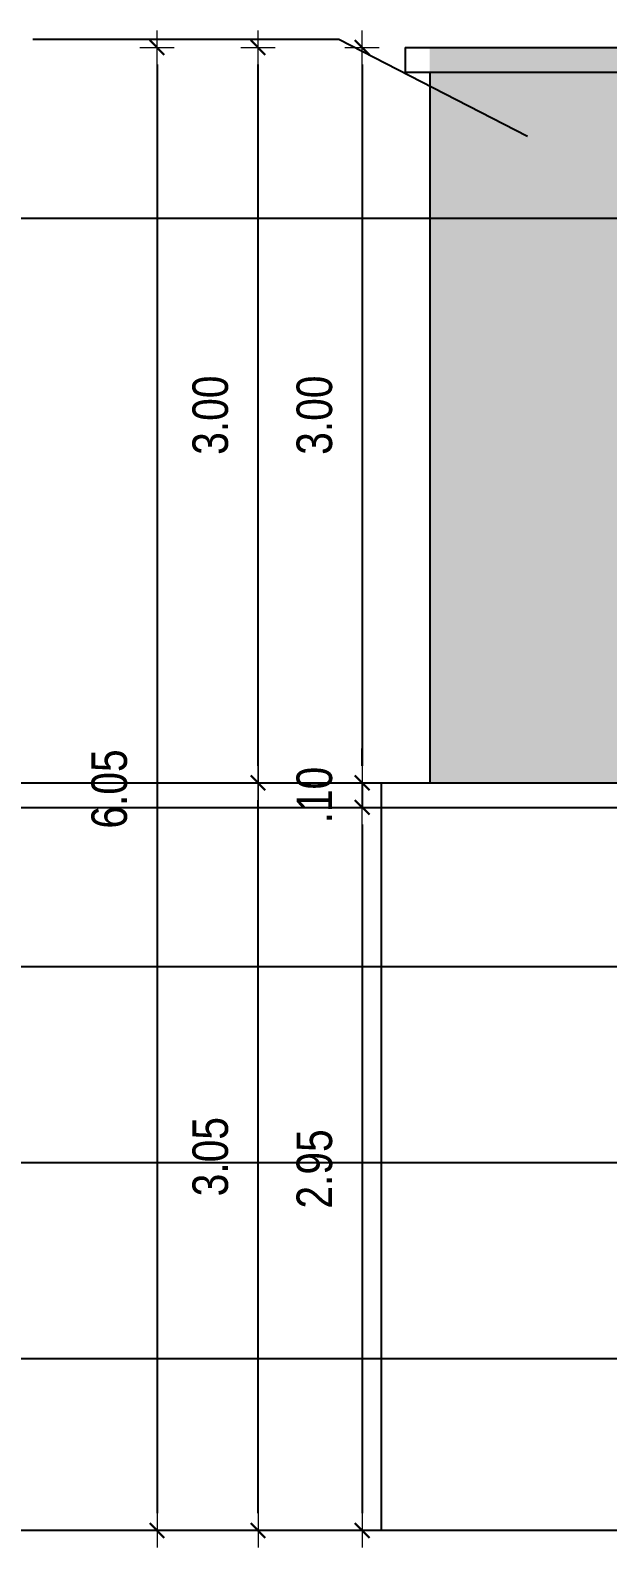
# Model space of a CAD drawing. Header units: millimetres. Extents: x 1170 to 1315, y 90 to 135.
# Drawn here: x 1194.44 to 1196.79, y 107.18 to 113.37 of the extents above; entities that cross this region are included whole.
import ezdxf

# ---------------------------------------------------------------- set-up
doc = ezdxf.new("R2010")
doc.units = ezdxf.units.MM
doc.header["$LTSCALE"] = 20
doc.header["$MEASUREMENT"] = 0
doc.layers.get('0').update_dxf_attribs({"linetype": 'CONTINUOUS'})
doc.layers.get('DEFPOINTS').update_dxf_attribs({"linetype": 'CONTINUOUS'})
doc.layers.add('COTA', color=7, linetype='CONTINUOUS')
for name, color, linetype, lineweight in [('E-Cta-W', 7, 'CONTINUOUS', 20), ('E-Pen-C', 4, 'CONTINUOUS', 15), ('E-Pen-G', 3, 'CONTINUOUS', 30)]:
    doc.layers.add(name, color=color, linetype=linetype, lineweight=lineweight)
doc.styles.add('F2', font='ARIALN.TTF')
doc.dimstyles.new('DIMENSION-1', dxfattribs={"dimtxt": 0.145, "dimasz": 0.07, "dimexe": 1, "dimexo": 0, "dimgap": 0.12, "dimtad": 1, "dimzin": 7, "dimdsep": 46, "dimtxsty": 'F2', "dimblk1": 'TRACO', "dimblk2": 'TRACO', "dimsah": 1, "dimcen": 1, "dimse1": 1, "dimse2": 1, "dimclrd": 4, "dimclre": 256, "dimclrt": 4, "dimadec": 8, "dimazin": 0, "dimtfac": 1, "dimtix": 1, "dimtmove": 2, "dimatfit": 3, "dimldrblk": 'TRACO', "dimfxl": 1, "dimtolj": 1, "dimtzin": 0, "dimarcsym": 0})
doc.dimstyles.get("Standard").update_dxf_attribs({"dimtxt": 0.18, "dimasz": 0.18, "dimexe": 0.18, "dimexo": 0.0625, "dimgap": 0.09, "dimtad": 0, "dimtih": 1, "dimtoh": 1, "dimdec": 4, "dimzin": 0, "dimdsep": 46, "dimtxsty": 'Standard', "dimcen": 0.09, "dimadec": 0, "dimazin": 0, "dimtfac": 1, "dimtdec": 4, "dimtofl": 0, "dimtmove": 0, "dimatfit": 3, "dimfxl": 1, "dimtolj": 1, "dimtzin": 0, "dimarcsym": 0})

# ---------------------------------------------------------------- blocks, each defined once
blk = doc.blocks.new('TRACO')
at = {"layer": 'E-Pen-C'}
for p, q in [((0, 1), (0, -1)), ((-1, 0), (1, 0))]:
    blk.add_line(p, q, dxfattribs=at)
at = {"layer": 'E-Pen-G'}
blk.add_line((-0.424, -0.424), (0.424, 0.424), dxfattribs=at)
blk = doc.blocks.new('*D432')
at = {"layer": 'COTA', "color": 4, "linetype": 'Continuous', "lineweight": -2}
blk.add_line((1195.7921, 113.2287), (1195.7921, 110.3687), dxfattribs=at)
at = {"layer": 'DEFPOINTS', "color": 0, "linetype": 'Continuous'}
for p in [(1196.0679, 113.2987), (1195.7921, 110.2987), (1196.0679, 110.2987)]:
    blk.add_point(p, dxfattribs=at)
at = {"layer": 'COTA', "color": 4, "linetype": 'Continuous', "lineweight": -2, "xscale": 0.07, "yscale": 0.07, "zscale": 0.07}
for p, rotation in [((1195.7921, 113.2987), 90), ((1195.7921, 110.2987), 270)]:
    blk.add_blockref('TRACO', p, dxfattribs=dict(at, rotation=rotation))
at = {"layer": 'COTA', "color": 4, "linetype": 'Continuous', "insert": (1195.5981, 111.7987), "char_height": 0.145, "attachment_point": 5, "rotation": 90, "style": 'F2'}
blk.add_mtext('\\A1;3.00', dxfattribs=at)
blk = doc.blocks.new('*D433')
at = {"layer": 'COTA', "color": 4, "linetype": 'Continuous', "lineweight": -2}
for p, q in [((1195.7921, 110.3687), (1195.7921, 110.4387)), ((1195.7921, 110.2987), (1195.7921, 110.1987)), ((1195.7921, 110.1287), (1195.7921, 110.0587))]:
    blk.add_line(p, q, dxfattribs=at)
at = {"layer": 'DEFPOINTS', "color": 0, "linetype": 'Continuous'}
for p in [(1196.0679, 110.2987), (1195.7921, 110.1987), (1196.0679, 110.1987)]:
    blk.add_point(p, dxfattribs=at)
at = {"layer": 'COTA', "color": 4, "linetype": 'Continuous', "lineweight": -2, "xscale": 0.07, "yscale": 0.07, "zscale": 0.07}
for p, rotation in [((1195.7921, 110.2987), 270), ((1195.7921, 110.1987), 90)]:
    blk.add_blockref('TRACO', p, dxfattribs=dict(at, rotation=rotation))
at = {"layer": 'COTA', "color": 4, "linetype": 'Continuous', "insert": (1195.5981, 110.2487), "char_height": 0.145, "attachment_point": 5, "rotation": 90, "style": 'F2'}
blk.add_mtext('\\A1;.10', dxfattribs=at)
blk = doc.blocks.new('*D434')
at = {"layer": 'COTA', "color": 4, "linetype": 'Continuous', "lineweight": -2}
blk.add_line((1195.7921, 110.1287), (1195.7921, 107.3187), dxfattribs=at)
at = {"layer": 'DEFPOINTS', "color": 0, "linetype": 'Continuous'}
for p in [(1196.0679, 110.1987), (1195.7921, 107.2487), (1195.8696, 107.2487)]:
    blk.add_point(p, dxfattribs=at)
at = {"layer": 'COTA', "color": 4, "linetype": 'Continuous', "lineweight": -2, "xscale": 0.07, "yscale": 0.07, "zscale": 0.07}
for p, rotation in [((1195.7921, 110.1987), 90), ((1195.7921, 107.2487), 270)]:
    blk.add_blockref('TRACO', p, dxfattribs=dict(at, rotation=rotation))
at = {"layer": 'COTA', "color": 4, "linetype": 'Continuous', "insert": (1195.5981, 108.7237), "char_height": 0.145, "attachment_point": 5, "rotation": 90, "style": 'F2'}
blk.add_mtext('\\A1;2.95', dxfattribs=at)
blk = doc.blocks.new('*D435')
at = {"layer": 'COTA', "color": 4, "linetype": 'Continuous', "lineweight": -2}
blk.add_line((1195.3675, 107.3187), (1195.3675, 110.2287), dxfattribs=at)
at = {"layer": 'DEFPOINTS', "color": 0, "linetype": 'Continuous'}
for p in [(1195.3675, 110.2987), (1195.9428, 110.2987), (1195.8696, 107.2487)]:
    blk.add_point(p, dxfattribs=at)
at = {"layer": 'COTA', "color": 4, "linetype": 'Continuous', "lineweight": -2, "xscale": 0.07, "yscale": 0.07, "zscale": 0.07}
for p, rotation in [((1195.3675, 110.2987), 90), ((1195.3675, 107.2487), 270)]:
    blk.add_blockref('TRACO', p, dxfattribs=dict(at, rotation=rotation))
at = {"layer": 'COTA', "color": 4, "linetype": 'Continuous', "insert": (1195.1734, 108.7737), "char_height": 0.145, "attachment_point": 5, "rotation": 90, "style": 'F2'}
blk.add_mtext('\\A1;3.05', dxfattribs=at)
blk = doc.blocks.new('*D436')
at = {"layer": 'COTA', "color": 4, "linetype": 'Continuous', "lineweight": -2}
blk.add_line((1195.3675, 110.3687), (1195.3675, 113.2287), dxfattribs=at)
at = {"layer": 'DEFPOINTS', "color": 0, "linetype": 'Continuous'}
for p in [(1195.3675, 113.2987), (1196.0679, 113.2987), (1195.9428, 110.2987)]:
    blk.add_point(p, dxfattribs=at)
at = {"layer": 'COTA', "color": 4, "linetype": 'Continuous', "lineweight": -2, "xscale": 0.07, "yscale": 0.07, "zscale": 0.07}
for p, rotation in [((1195.3675, 113.2987), 90), ((1195.3675, 110.2987), 270)]:
    blk.add_blockref('TRACO', p, dxfattribs=dict(at, rotation=rotation))
at = {"layer": 'COTA', "color": 4, "linetype": 'Continuous', "insert": (1195.1734, 111.7987), "char_height": 0.145, "attachment_point": 5, "rotation": 90, "style": 'F2'}
blk.add_mtext('\\A1;3.00', dxfattribs=at)
blk = doc.blocks.new('*D437')
at = {"layer": 'COTA', "color": 4, "linetype": 'Continuous', "lineweight": -2}
blk.add_line((1194.9552, 113.2287), (1194.9552, 107.3187), dxfattribs=at)
at = {"layer": 'DEFPOINTS', "color": 0, "linetype": 'Continuous'}
for p in [(1196.0679, 113.2987), (1194.9552, 107.2487), (1195.9679, 107.2487)]:
    blk.add_point(p, dxfattribs=at)
at = {"layer": 'COTA', "color": 4, "linetype": 'Continuous', "lineweight": -2, "xscale": 0.07, "yscale": 0.07, "zscale": 0.07}
for p, rotation in [((1194.9552, 113.2987), 90), ((1194.9552, 107.2487), 270)]:
    blk.add_blockref('TRACO', p, dxfattribs=dict(at, rotation=rotation))
at = {"layer": 'COTA', "color": 4, "linetype": 'Continuous', "insert": (1194.7612, 110.2737), "char_height": 0.145, "attachment_point": 5, "rotation": 90, "style": 'F2'}
blk.add_mtext('\\A1;6.05', dxfattribs=at)

msp = doc.modelspace()

# ---------------------------------------------------------------- hatches: boundary and pattern name
h = msp.add_hatch()
h.set_pattern_fill('DOTS,_O', color=8)
h.set_pattern_definition([(0, (-0.52777, 1.53314), (0.03125, 0.0625), [0, -0.0625])])
h.paths.add_polyline_path([(1196.0679, 113.2987), (1218.9666, 113.2987), (1218.9666, 110.2987), (1196.0666, 110.2987)])
h.paths.add_polyline_path([(1214.9779, 112.2987), (1218.1779, 112.2987), (1218.1779, 110.5987), (1214.9779, 110.5987)], flags=16)
h.paths.add_polyline_path([(1210.4479, 112.2987), (1213.6479, 112.2987), (1213.6479, 110.5987), (1210.4479, 110.5987)], flags=16)
h.paths.add_polyline_path([(1205.9179, 112.2987), (1209.1179, 112.2987), (1209.1179, 110.5987), (1205.9179, 110.5987)], flags=16)
h.paths.add_polyline_path([(1201.3879, 112.2987), (1204.5879, 112.2987), (1204.5879, 110.5987), (1201.3879, 110.5987)], flags=16)
h.paths.add_polyline_path([(1196.8579, 112.2987), (1200.0579, 112.2987), (1200.0579, 110.5987), (1196.8579, 110.5987)], flags=16)

# ---------------------------------------------------------------- linework, layer by layer
at = {"layer": 'COTA', "color": 5, "linetype": 'Continuous'}
for p, q in [((1195.9679, 113.2987), (1219.0666, 113.2987)), ((1195.9679, 113.2987), (1195.9679, 113.1924)), ((1195.9679, 113.1987), (1219.0666, 113.1987)), ((1196.0679, 113.1987), (1196.0679, 110.2987))]:
    msp.add_line(p, q, dxfattribs=at)
at = {"layer": 'COTA', "color": 1, "linetype": 'Continuous'}
for p, q in [((1191.7057, 110.2987), (1219.0666, 110.2987)), ((1191.7057, 110.1987), (1219.0666, 110.1987)), ((1226.4666, 107.2487), (1190.494, 107.2487))]:
    msp.add_line(p, q, dxfattribs=at)
at = {"layer": 'COTA', "color": 250, "linetype": 'Continuous'}
msp.add_line((1195.8696, 110.2987), (1195.8696, 107.2487), dxfattribs=at)
at = {"layer": 'COTA', "color": 7, "linetype": 'Continuous'}
for p, q in [((1218.9666, 109.5487), (1191.8057, 109.5487)), ((1218.9666, 108.7487), (1191.8057, 108.7487)), ((1218.9666, 107.9487), (1191.8057, 107.9487))]:
    msp.add_line(p, q, dxfattribs=at)

# ---------------------------------------------------------------- dimensions: what is measured, and where the dimension line sits
for base, p1, p2, picture, middle in [((1194.9552, 107.2487), (1196.0679, 113.2987), (1195.9679, 107.2487), '*D437', (1194.7612, 110.2737)), ((1195.3675, 113.2987), (1195.9428, 110.2987), (1196.0679, 113.2987), '*D436', (1195.1734, 111.7987)), ((1195.7921, 110.2987), (1196.0679, 113.2987), (1196.0679, 110.2987), '*D432', (1195.5981, 111.7987)), ((1195.7921, 110.1987), (1196.0679, 110.2987), (1196.0679, 110.1987), '*D433', (1195.5981, 110.2487)), ((1195.3675, 110.2987), (1195.8696, 107.2487), (1195.9428, 110.2987), '*D435', (1195.1734, 108.7737)), ((1195.7921, 107.2487), (1196.0679, 110.1987), (1195.8696, 107.2487), '*D434', (1195.5981, 108.7237))]:
    dim = msp.add_linear_dim(base=base, p1=p1, p2=p2, angle=90, dimstyle='DIMENSION-1', override={"dimadec": 0, "dimfxl": 0.04}, dxfattribs=at)
    dim.commit()
    dim.dimension.update_dxf_attribs({"geometry": picture, "text_midpoint": middle})

# ---------------------------------------------------------------- leaders
at = {"layer": 'E-Cta-W', "color": 4}
for points in [[(1196.4668, 112.9359), (1195.6973, 113.3316), (1194.4489, 113.3316)], [(1197.98, 111.6361), (1197.7413, 112.6016), (1192.8184, 112.6016)]]:
    msp.add_leader(points, dimstyle='Standard', dxfattribs=at)

doc.saveas('drawing.dxf')
